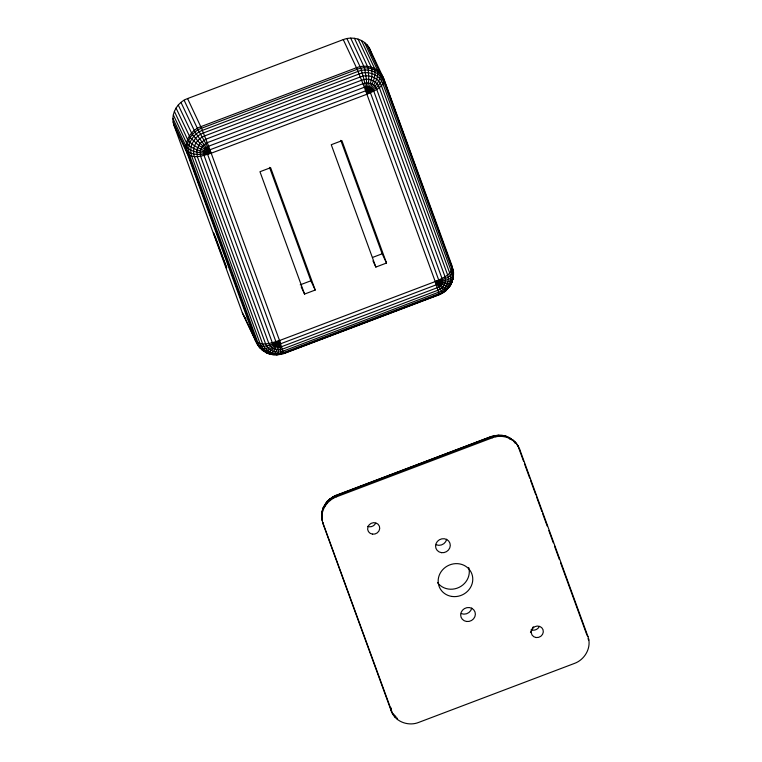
<?xml version="1.0" encoding="UTF-8"?>
<svg xmlns="http://www.w3.org/2000/svg" width="762" height="762" viewBox="0 0 762 762"><rect width="100%" height="100%" fill="white"/><g stroke="black" fill="none" stroke-linecap="round" stroke-linejoin="round"><path stroke-width="1.14" d="M445.313 289.484L445.684 291.084L439.493 294.665L283.797 353.635L276.816 355.054L268.948 353.758L273.291 354.882L283.826 353.397L439.531 294.427C448.627 291.189 454.704 280.483 451.237 271.148L382.943 83.801C379.647 74.457 368.056 70.342 359.169 73.971L203.464 132.94C194.367 136.179 188.29 146.885 191.757 156.22L260.052 343.567L263.185 348.825L268.081 352.635L273.463 348.663L279.54 340.538L435.235 281.569C441.589 278.454 452.542 274.92 452.237 266.414L383.943 79.067L369.199 47.758C364.065 39.072 352.435 35.985 343.262 39.605L187.566 98.574C177.06 102.318 170.05 114.671 174.05 125.454L242.345 312.791L255.565 340.9C258.07 347.177 263.357 352.244 269.891 354.12L273.691 351.434L279.54 340.538L208.645 146.209L201.501 128.254L187.566 98.574M322.078 512.988L322.336 510.74L321.564 515.398L322.088 520.256L321.955 514.112M321.84 516.693C322.069 507.844 328.327 499.901 336.509 496.824L492.204 437.845C502.472 433.664 515.855 438.417 519.655 449.209L587.95 636.546C591.95 647.329 584.94 659.682 574.434 663.426L418.738 722.395C408.47 726.586 395.087 721.833 391.277 711.041L322.983 523.694L321.812 518.912M449.79 261.204L453.142 269.853L453.266 278.254L450.332 285.779L445.237 291.132L435.235 281.569L364.35 87.239L357.197 69.285L343.262 39.605M441.769 293.075L439.217 294.284L435.235 281.569C440.988 281.902 448.104 283.407 452.895 279.368C453.447 275.53 454.39 271.301 452.161 267.767M323.298 509.597L323.326 507.444L326.984 501.491L335.737 495.443L491.433 436.474L498.415 435.064L501.939 435.235L506.282 436.35L507.006 437.331M335.699 495.681L491.433 436.474L492.204 437.845M391.325 708.041L391.277 711.041M451.923 280.511L452.228 281.702L450.58 284.969L447.589 288.846L442.903 286.912L435.235 281.569C441.674 279.721 450.847 278.311 453.419 271.196L384.238 80.467C380.495 69.847 367.313 65.161 357.197 69.285L201.501 128.254C191.157 131.94 184.252 144.113 188.185 154.724L257.985 345.224C265.166 348.434 273.129 343.691 279.54 340.538L283.521 353.254M450.58 284.969L449.523 286.236L446.313 286.045L435.235 281.569L442.617 292.665M452.895 279.368L453.39 273.415M452.228 281.702L450.961 283.369L447.389 283.912L435.235 281.569C441.369 280.978 448.856 280.93 453.276 275.996L452.199 269.415L383.905 82.067C380.324 71.923 367.751 67.456 358.102 71.39L202.406 130.369C192.529 133.883 185.938 145.494 189.7 155.619L257.994 342.967L261.395 348.672L266.71 352.806L268.081 352.635M530.447 632.441L533.314 626.735M323.002 508.406L325.707 503.873L323.326 507.444L321.964 511.854L322.25 513.102M445.703 290.532L448.389 287.941M497.824 435.407L506.282 436.35M501.072 435.569L502.71 435.55L503.377 436.531M300.218 284.836L310.867 280.797L315.22 290.036L304.562 294.075L301.18 286.893M372.58 257.432L382.162 253.794L386.515 263.033L375.857 267.071L372.961 260.909M284.636 352.835L291.303 350.31M294.646 349.044L342.462 330.927M344.691 330.089L352.473 327.136M354.701 326.298L364.712 322.507M366.932 321.659L374.714 318.716M376.942 317.868L436.997 295.123M491.395 436.712L494.871 435.473L495.862 436.788M329.994 498.977L326.984 501.491L324.641 505.139L324.964 506.282M509.778 439.169L512.607 439.645L516.036 443.132M502.12 435.797L505.339 435.988L509.607 437.721L513.426 440.684M265.614 352.387L266.71 352.806M265.69 351.73L274.149 354.54L276.968 349.768L279.54 340.538C272.244 342.605 261.909 346.939 255.565 340.9L187.271 153.562L174.05 125.454M510.388 438.731L508.521 437.302L515.179 442.055L518.141 445.999M276.206 354.73L277.397 354.701L278.425 352.063L279.54 340.538C274.053 344.348 267.167 350.577 260.052 348.053L258.204 344.891M332.708 497.1L329.546 499.024L329.917 500.624M259.185 346.977L264.843 351.377M279.911 354.301L280.654 354.311L280.845 351.777L279.54 340.538C275.044 344.767 269.558 352.273 262.614 350.463L261.795 349.425M393.173 713.737L396.269 717.223M257.985 345.224L242.345 312.791M519.655 449.209L518.741 448.037L523.618 461.42M587.035 635.384L587.95 636.546M587.921 638.766L588.855 639.985M382.429 75.867C377.285 67.18 365.655 64.094 356.492 67.713L200.797 126.683C190.281 130.426 183.271 142.78 187.271 153.562C193.615 159.591 203.949 155.267 211.245 153.2L366.941 94.221C373.656 91.221 388.534 85.439 382.429 75.867C383.048 84.601 373.17 89.868 366.941 94.221L363.998 79.524L360.807 68.247L346.929 38.548M513.836 441.436L515.15 443.236M243.859 316.001L245.964 318.868M271.844 353.578L272.52 354.559M499.634 436.35L499.015 435.378L491.709 436.855L336.004 495.824L329.517 499.577L326.841 502.168L327.193 503.263M336.509 496.824L335.737 495.443L332.489 496.986L333.051 498.462M369.199 47.758L372.751 56.531M517.246 444.884L518.246 446.989M367.103 44.891L380.324 73C381.305 81.905 372.761 88.649 366.941 94.221L366.417 79.238L364.512 67.808L350.691 38.1M364.493 42.443L377.714 70.552C379.076 79.572 372.047 87.497 366.941 94.221L368.827 79.353L368.208 67.989L354.444 38.281M361.445 40.481L374.675 68.59C376.428 77.676 371.075 86.487 366.941 94.221C369.846 85.677 373.456 76.286 371.294 67.199L358.064 39.081M184.118 100.213L198.101 129.873L211.245 153.2C203.254 154.172 192.624 156.534 186.376 150.124L173.145 122.015M180.975 102.384L195.015 132.007L201.711 141.627L211.245 153.2C202.816 152.905 192.224 153.333 186.128 146.552L172.898 118.443M178.251 105.013L192.338 134.598L199.968 143.323L211.245 153.2C202.654 151.505 192.424 150.095 186.538 142.961L173.307 114.852M176.032 108.033L190.138 137.57L198.53 145.256L211.245 153.2C202.797 150.047 193.224 146.914 187.585 139.456L174.365 111.347M524.437 463.648L529.723 478.145M530.533 480.374L535.819 494.871M536.629 497.1L541.915 511.597M542.725 513.836L547.202 526.094M548.821 530.562L553.298 542.83M554.517 546.173L559.394 559.556M560.613 562.899L586.626 634.27M386.515 263.033L341.909 140.694L331.26 144.723L375.857 267.071M340.805 140.351L382.162 253.794M315.22 290.036L270.615 167.697L259.966 171.726L304.562 294.075M269.51 167.354L310.867 280.797M397.126 718.033L397.507 719.557M394.554 715.613L394.897 717.109M392.801 714.242L322.697 522.294L322.983 523.694M468.706 567.528A17.536 16.269 -25.2 0 1 459.143 587.34A17.536 16.269 -25.2 0 1 437.598 582.682M446.665 539.277A7.449 6.915 -25.2 0 1 436.197 544.773M471.754 608.105A7.449 6.915 -25.2 0 1 461.286 613.601M539.22 626.669A6.134 5.696 -25.2 0 1 531.104 629.736M375.628 523.284A6.134 5.696 -25.2 0 1 367.513 526.351M193.739 148.38L193.615 153.867L194.3 156.496L262.595 343.843C265.519 352.111 275.768 355.749 283.635 352.539L439.331 293.57C447.38 290.703 452.752 281.235 449.685 272.987L381.391 85.639C378.476 77.372 368.217 73.733 360.359 76.933L204.664 135.912C199.273 137.97 194.948 142.694 193.739 148.38M196.786 149.638L197.263 156.458L265.557 343.795C267.995 350.739 276.606 353.787 283.197 351.101L438.902 292.122C445.656 289.722 450.161 281.778 447.589 274.853L379.295 87.506C376.847 80.572 368.246 77.514 361.645 80.201L205.95 139.179L199.968 143.323L196.786 149.638M200.158 150.79L200.53 156.086L268.824 343.433C270.729 348.825 277.425 351.206 282.55 349.11L438.255 290.132C443.503 288.265 447.008 282.083 445.008 276.701L376.714 89.354C374.818 83.953 368.122 81.582 362.988 83.677L207.293 142.646L202.635 145.866L200.158 150.79M203.768 151.781L204.025 155.4L272.32 342.748C273.625 346.443 278.197 348.063 281.711 346.634L437.407 287.665C440.998 286.379 443.398 282.159 442.027 278.473L373.732 91.126C372.437 87.43 367.856 85.811 364.35 87.239L208.645 146.209L205.464 148.419L203.768 151.781M207.502 152.59L207.635 154.429L275.93 341.776L277.539 343.595L280.692 343.748L436.388 284.778L438.398 283.131L438.741 280.111L370.446 92.764L368.837 90.945L365.674 90.792L209.979 149.762L208.359 150.886L207.502 152.59M215.513 237.249L213.417 232.81L226.657 267.833L215.513 237.249M372.494 534.152A6.134 5.696 -25.2 0 0 379.409 526.256A6.134 5.696 -25.2 0 0 369.113 524.885A6.134 5.696 -25.2 0 0 372.494 534.152M452.104 596.475A17.536 16.269 -25.2 0 0 471.859 573.919A17.536 16.269 -25.2 0 0 442.446 569.986A17.536 16.269 -25.2 0 0 452.104 596.475M466.582 621.478A7.449 6.915 -25.2 0 0 474.983 611.896A7.449 6.915 -25.2 0 0 462.477 610.219A7.449 6.915 -25.2 0 0 466.582 621.478M536.086 637.537A6.134 5.696 -25.2 0 0 543.001 629.641A6.134 5.696 -25.2 0 0 532.705 628.269A6.134 5.696 -25.2 0 0 536.086 637.537M441.493 552.66A7.449 6.915 -25.2 0 0 449.894 543.077A7.449 6.915 -25.2 0 0 437.388 541.401A7.449 6.915 -25.2 0 0 441.493 552.66"/></g></svg>
